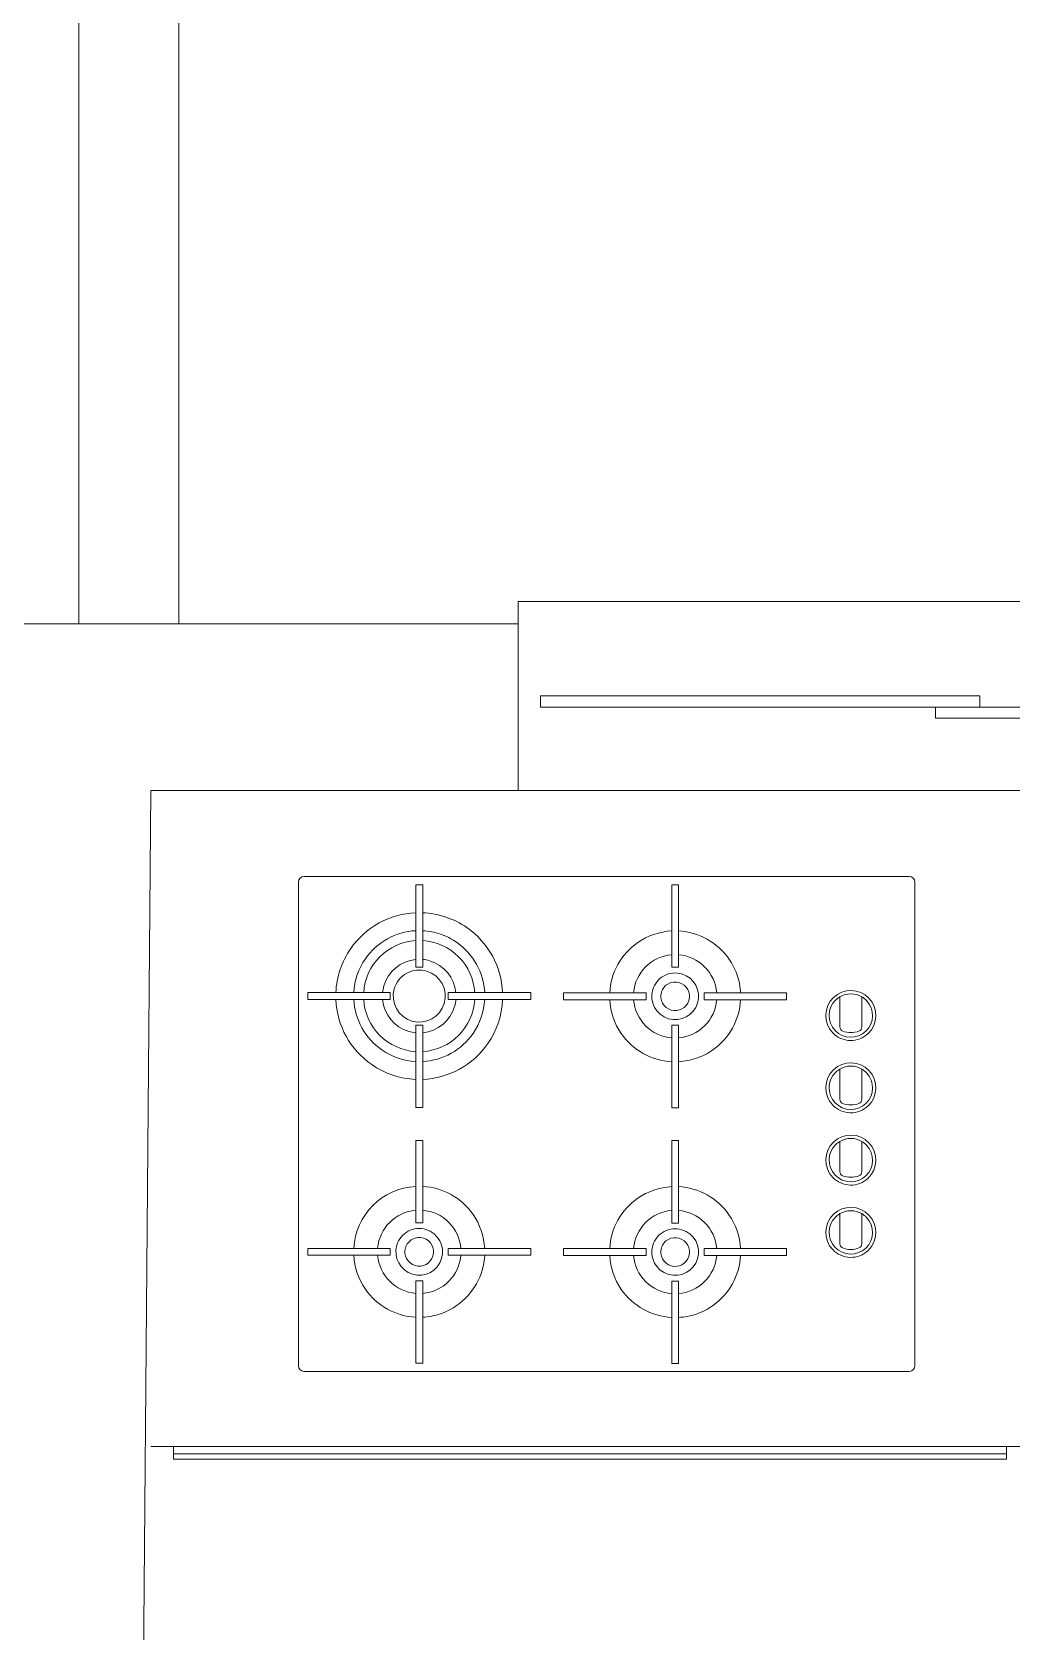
# Model space of a CAD drawing. Header units: millimetres. Extents: x 565.4 to 596.6, y 239.2 to 280.8.
# Drawn here: x 574.878 to 575.759, y 264.904 to 266.343 of the extents above; entities that cross this region are included whole.
import ezdxf

# ---------------------------------------------------------------- set-up
doc = ezdxf.new("R2010")
doc.units = ezdxf.units.MM
doc.header["$LTSCALE"] = 75
for name, color, linetype, lineweight in [('A Arquitetura LRZ', 252, 'Continuous', 9), ('A Esquadrias LRZ', 252, 'Continuous', 9), ('A Mobiliário LRZ', 253, 'Continuous', 9)]:
    doc.layers.add(name, color=color, linetype=linetype, lineweight=lineweight)

msp = doc.modelspace()

# ---------------------------------------------------------------- linework, layer by layer
at = {"layer": 'A Arquitetura LRZ'}
for p, q in [((575.3148, 265.8104), (574.4098, 265.8104)), ((574.9848, 265.6604), (575.3148, 265.6604))]:
    msp.add_line(p, q, dxfattribs=at)
at = {"layer": 'A Esquadrias LRZ'}
for p, q in [((574.9198, 270.5604), (574.9198, 265.8104)), ((575.0098, 265.8104), (575.0098, 270.5604)), ((575.3148, 265.8304), (575.3148, 265.6604)), ((576.8548, 265.8304), (575.3148, 265.8304)), ((575.3348, 265.7354), (575.3348, 265.7454)), ((575.3348, 265.7454), (575.7298, 265.7454)), ((575.7298, 265.7454), (575.7298, 265.7354)), ((575.7298, 265.7354), (575.3348, 265.7354)), ((575.6898, 265.7254), (575.6898, 265.7354)), ((575.6898, 265.7354), (576.0848, 265.7354)), ((576.0848, 265.7254), (575.6898, 265.7254)), ((574.9848, 265.6604), (574.9549, 262.1264)), ((575.3148, 265.6604), (576.8548, 265.6604))]:
    msp.add_line(p, q, dxfattribs=at)
at = {"layer": 'A Mobiliário LRZ'}
for p, q in [((575.1173, 265.578), (575.1173, 265.143)), ((575.6663, 265.583), (575.1223, 265.583)), ((575.2228, 265.5757), (575.2228, 265.5504)), ((575.229, 265.5757), (575.2228, 265.5757)), ((575.2228, 265.5504), (575.2228, 265.5757)), ((575.2228, 265.5757), (575.229, 265.5757)), ((575.229, 265.5582), (575.229, 265.5757)), ((575.229, 265.5757), (575.229, 265.5582)), ((575.459, 265.5755), (575.4528, 265.5755)), ((575.4528, 265.5755), (575.4528, 265.558)), ((575.4528, 265.558), (575.4528, 265.5755)), ((575.4528, 265.5755), (575.459, 265.5755)), ((575.459, 265.5341), (575.459, 265.5755)), ((575.459, 265.5755), (575.459, 265.5341)), ((575.6713, 265.143), (575.6713, 265.578)), ((575.229, 265.5504), (575.229, 265.5582)), ((575.229, 265.5582), (575.229, 265.5504)), ((575.4528, 265.558), (575.4528, 265.5341)), ((575.4528, 265.5341), (575.4528, 265.558)), ((575.2228, 265.5343), (575.2228, 265.5504)), ((575.2228, 265.5504), (575.2228, 265.5343)), ((575.229, 265.5504), (575.229, 265.5343)), ((575.229, 265.5343), (575.229, 265.5504)), ((575.2228, 265.5254), (575.2228, 265.5343)), ((575.2228, 265.5343), (575.2228, 265.5254)), ((575.229, 265.5343), (575.229, 265.5254)), ((575.229, 265.5254), (575.229, 265.5343)), ((575.4528, 265.5127), (575.4528, 265.5341)), ((575.4528, 265.5341), (575.4528, 265.5127)), ((575.459, 265.5341), (575.459, 265.5127)), ((575.459, 265.5127), (575.459, 265.5341)), ((575.2228, 265.5085), (575.2228, 265.5254)), ((575.2228, 265.5254), (575.2228, 265.5085)), ((575.229, 265.5254), (575.229, 265.5085)), ((575.229, 265.5085), (575.229, 265.5254)), ((575.2228, 265.5016), (575.2228, 265.5085)), ((575.2228, 265.5085), (575.2228, 265.5016)), ((575.229, 265.5016), (575.2228, 265.5016)), ((575.2228, 265.5016), (575.229, 265.5016)), ((575.229, 265.5085), (575.229, 265.5056)), ((575.229, 265.5056), (575.229, 265.5085)), ((575.229, 265.5056), (575.229, 265.5016)), ((575.229, 265.5016), (575.229, 265.5056)), ((575.4528, 265.5127), (575.4528, 265.5054)), ((575.4528, 265.5054), (575.4528, 265.5127)), ((575.4528, 265.5054), (575.4528, 265.5014)), ((575.4528, 265.5014), (575.4528, 265.5054)), ((575.4528, 265.5014), (575.459, 265.5014)), ((575.459, 265.5014), (575.4528, 265.5014)), ((575.459, 265.5014), (575.459, 265.5127)), ((575.459, 265.5127), (575.459, 265.5014)), ((575.1432, 265.4786), (575.1257, 265.4786)), ((575.1257, 265.4786), (575.1257, 265.4724)), ((575.1257, 265.4724), (575.1257, 265.4786)), ((575.1257, 265.4786), (575.1432, 265.4786)), ((575.1257, 265.4724), (575.1509, 265.4724)), ((575.1509, 265.4724), (575.1257, 265.4724)), ((575.1509, 265.4786), (575.1432, 265.4786)), ((575.1432, 265.4786), (575.1509, 265.4786)), ((575.1671, 265.4786), (575.1509, 265.4786)), ((575.1509, 265.4786), (575.1671, 265.4786)), ((575.1509, 265.4724), (575.1671, 265.4724)), ((575.1671, 265.4724), (575.1509, 265.4724)), ((575.1671, 265.4786), (575.176, 265.4786)), ((575.176, 265.4786), (575.1671, 265.4786)), ((575.176, 265.4724), (575.1671, 265.4724)), ((575.1671, 265.4724), (575.176, 265.4724)), ((575.176, 265.4786), (575.1929, 265.4786)), ((575.1929, 265.4786), (575.176, 265.4786)), ((575.1929, 265.4724), (575.176, 265.4724)), ((575.176, 265.4724), (575.1929, 265.4724)), ((575.1998, 265.4786), (575.1929, 265.4786)), ((575.1929, 265.4786), (575.1998, 265.4786)), ((575.1929, 265.4724), (575.1998, 265.4724)), ((575.1998, 265.4724), (575.1929, 265.4724)), ((575.1998, 265.4724), (575.1998, 265.4786)), ((575.1998, 265.4786), (575.1998, 265.4724)), ((575.2589, 265.4786), (575.252, 265.4786)), ((575.252, 265.4786), (575.252, 265.4724)), ((575.252, 265.4724), (575.252, 265.4786)), ((575.252, 265.4786), (575.2589, 265.4786)), ((575.252, 265.4724), (575.2589, 265.4724)), ((575.2589, 265.4724), (575.252, 265.4724)), ((575.2758, 265.4786), (575.2589, 265.4786)), ((575.2589, 265.4786), (575.2758, 265.4786)), ((575.2758, 265.4724), (575.2589, 265.4724)), ((575.2589, 265.4724), (575.2847, 265.4724)), ((575.2758, 265.4786), (575.2847, 265.4786)), ((575.2847, 265.4786), (575.2758, 265.4786)), ((575.2847, 265.4724), (575.2758, 265.4724)), ((575.3008, 265.4786), (575.2847, 265.4786)), ((575.2847, 265.4786), (575.3008, 265.4786)), ((575.3008, 265.4724), (575.2847, 265.4724)), ((575.2847, 265.4724), (575.3008, 265.4724)), ((575.3261, 265.4786), (575.3008, 265.4786)), ((575.3008, 265.4786), (575.3261, 265.4786)), ((575.3008, 265.4724), (575.3086, 265.4724)), ((575.3086, 265.4724), (575.3008, 265.4724)), ((575.3086, 265.4724), (575.3261, 265.4724)), ((575.3261, 265.4724), (575.3086, 265.4724)), ((575.3261, 265.4724), (575.3261, 265.4786)), ((575.3261, 265.4786), (575.3261, 265.4724)), ((575.3971, 265.4784), (575.3557, 265.4784)), ((575.3557, 265.4784), (575.3557, 265.4722)), ((575.3557, 265.4722), (575.3557, 265.4784)), ((575.3557, 265.4784), (575.3971, 265.4784)), ((575.3557, 265.4722), (575.3732, 265.4722)), ((575.3732, 265.4722), (575.3557, 265.4722)), ((575.3732, 265.4722), (575.3971, 265.4722)), ((575.3971, 265.4722), (575.3732, 265.4722)), ((575.3971, 265.4784), (575.4185, 265.4784)), ((575.4185, 265.4784), (575.3971, 265.4784)), ((575.4185, 265.4722), (575.3971, 265.4722)), ((575.3971, 265.4722), (575.4185, 265.4722)), ((575.4298, 265.4784), (575.4185, 265.4784)), ((575.4185, 265.4784), (575.4298, 265.4784)), ((575.4185, 265.4722), (575.4298, 265.4722)), ((575.4298, 265.4722), (575.4185, 265.4722)), ((575.4298, 265.4722), (575.4298, 265.4784)), ((575.4298, 265.4784), (575.4298, 265.4722)), ((575.4933, 265.4784), (575.482, 265.4784)), ((575.482, 265.4784), (575.482, 265.4722)), ((575.482, 265.4722), (575.482, 265.4784)), ((575.482, 265.4784), (575.4933, 265.4784)), ((575.482, 265.4722), (575.4933, 265.4722)), ((575.4933, 265.4722), (575.482, 265.4722)), ((575.5147, 265.4784), (575.4933, 265.4784)), ((575.4933, 265.4784), (575.5147, 265.4784)), ((575.4933, 265.4722), (575.5147, 265.4722)), ((575.5147, 265.4722), (575.4933, 265.4722)), ((575.5386, 265.4784), (575.5147, 265.4784)), ((575.5147, 265.4784), (575.5386, 265.4784)), ((575.5147, 265.4722), (575.5308, 265.4722)), ((575.5308, 265.4722), (575.5147, 265.4722)), ((575.5308, 265.4722), (575.5561, 265.4722)), ((575.5561, 265.4722), (575.5308, 265.4722)), ((575.5561, 265.4784), (575.5386, 265.4784)), ((575.5386, 265.4784), (575.5561, 265.4784)), ((575.5561, 265.4722), (575.5561, 265.4784)), ((575.5561, 265.4784), (575.5561, 265.4722)), ((575.604, 265.4477), (575.604, 265.4748)), ((575.604, 265.4748), (575.604, 265.4477)), ((575.6237, 265.4748), (575.6237, 265.4477)), ((575.6237, 265.4477), (575.6237, 265.4748)), ((575.229, 265.4494), (575.2228, 265.4494)), ((575.2228, 265.4494), (575.2228, 265.4425)), ((575.2228, 265.4425), (575.2228, 265.4494)), ((575.2228, 265.4494), (575.229, 265.4494)), ((575.2228, 265.4256), (575.2228, 265.4425)), ((575.2228, 265.4425), (575.2228, 265.4256)), ((575.229, 265.4425), (575.229, 265.4494)), ((575.229, 265.4494), (575.229, 265.4425)), ((575.229, 265.4425), (575.229, 265.4256)), ((575.229, 265.4167), (575.229, 265.4425)), ((575.459, 265.4492), (575.4528, 265.4492)), ((575.4528, 265.4492), (575.4528, 265.4379)), ((575.4528, 265.4379), (575.4528, 265.4492)), ((575.4528, 265.4492), (575.459, 265.4492)), ((575.459, 265.4379), (575.459, 265.4492)), ((575.459, 265.4492), (575.459, 265.4379)), ((575.4528, 265.4165), (575.4528, 265.4379)), ((575.4528, 265.4379), (575.4528, 265.4165)), ((575.459, 265.4165), (575.459, 265.4379)), ((575.459, 265.4379), (575.459, 265.4165)), ((575.2228, 265.4167), (575.2228, 265.4256)), ((575.2228, 265.4256), (575.2228, 265.4167)), ((575.2228, 265.4167), (575.2228, 265.4006)), ((575.2228, 265.4006), (575.2228, 265.4167)), ((575.229, 265.4256), (575.229, 265.4167)), ((575.229, 265.4167), (575.229, 265.4006)), ((575.229, 265.4006), (575.229, 265.4167)), ((575.4528, 265.4165), (575.4528, 265.3751)), ((575.4528, 265.3751), (575.4528, 265.4165)), ((575.459, 265.3926), (575.459, 265.4165)), ((575.459, 265.4165), (575.459, 265.3926)), ((575.2228, 265.4006), (575.2228, 265.3928)), ((575.2228, 265.3928), (575.2228, 265.4006)), ((575.229, 265.3753), (575.229, 265.4006)), ((575.229, 265.4006), (575.229, 265.3753)), ((575.604, 265.3827), (575.604, 265.4098)), ((575.604, 265.4098), (575.604, 265.3827)), ((575.6237, 265.4098), (575.6237, 265.3827)), ((575.6237, 265.3827), (575.6237, 265.4098)), ((575.2228, 265.3928), (575.2228, 265.3753)), ((575.2228, 265.3753), (575.2228, 265.3928)), ((575.459, 265.3751), (575.459, 265.3926)), ((575.459, 265.3926), (575.459, 265.3751)), ((575.2228, 265.3753), (575.229, 265.3753)), ((575.229, 265.3753), (575.2228, 265.3753)), ((575.4528, 265.3751), (575.459, 265.3751)), ((575.459, 265.3751), (575.4528, 265.3751)), ((575.2228, 265.3457), (575.2228, 265.3043)), ((575.229, 265.3457), (575.2228, 265.3457)), ((575.2228, 265.3043), (575.2228, 265.3457)), ((575.2228, 265.3457), (575.229, 265.3457)), ((575.229, 265.3282), (575.229, 265.3457)), ((575.229, 265.3457), (575.229, 265.3282)), ((575.4528, 265.3455), (575.4528, 265.3041)), ((575.459, 265.3455), (575.4528, 265.3455)), ((575.4528, 265.3455), (575.459, 265.3455)), ((575.4528, 265.3041), (575.4528, 265.3455)), ((575.459, 265.328), (575.459, 265.3455)), ((575.459, 265.3455), (575.459, 265.328)), ((575.604, 265.3177), (575.604, 265.3448)), ((575.604, 265.3448), (575.604, 265.3177)), ((575.6237, 265.3448), (575.6237, 265.3177)), ((575.6237, 265.3177), (575.6237, 265.3448)), ((575.229, 265.3043), (575.229, 265.3282)), ((575.229, 265.3282), (575.229, 265.3043)), ((575.459, 265.3041), (575.459, 265.328)), ((575.459, 265.328), (575.459, 265.3041)), ((575.2228, 265.3043), (575.2228, 265.2829)), ((575.2228, 265.2829), (575.2228, 265.3043)), ((575.229, 265.2829), (575.229, 265.3043)), ((575.229, 265.3043), (575.229, 265.2829)), ((575.4528, 265.2827), (575.4528, 265.3041)), ((575.4528, 265.3041), (575.4528, 265.2827)), ((575.459, 265.2827), (575.459, 265.3041)), ((575.459, 265.3041), (575.459, 265.2827)), ((575.2228, 265.2716), (575.2228, 265.2829)), ((575.2228, 265.2829), (575.2228, 265.2716)), ((575.229, 265.2716), (575.2228, 265.2716)), ((575.2228, 265.2716), (575.229, 265.2716)), ((575.229, 265.2829), (575.229, 265.2716)), ((575.229, 265.2716), (575.229, 265.2829)), ((575.4528, 265.2714), (575.4528, 265.2827)), ((575.4528, 265.2827), (575.4528, 265.2714)), ((575.459, 265.2714), (575.4528, 265.2714)), ((575.4528, 265.2714), (575.459, 265.2714)), ((575.459, 265.2827), (575.459, 265.2714)), ((575.459, 265.2714), (575.459, 265.2827)), ((575.6039, 265.2527), (575.6039, 265.2798)), ((575.6039, 265.2798), (575.6039, 265.2527)), ((575.6237, 265.2798), (575.6237, 265.2527)), ((575.6237, 265.2527), (575.6237, 265.2798)), ((575.1432, 265.2486), (575.1257, 265.2486)), ((575.1257, 265.2486), (575.1257, 265.2424)), ((575.1257, 265.2424), (575.1257, 265.2486)), ((575.1257, 265.2486), (575.1432, 265.2486)), ((575.1257, 265.2424), (575.1671, 265.2424)), ((575.1671, 265.2424), (575.1257, 265.2424)), ((575.1671, 265.2486), (575.1432, 265.2486)), ((575.1432, 265.2486), (575.1671, 265.2486)), ((575.1671, 265.2486), (575.1885, 265.2486)), ((575.1885, 265.2486), (575.1671, 265.2486)), ((575.1671, 265.2424), (575.1885, 265.2424)), ((575.1885, 265.2424), (575.1671, 265.2424)), ((575.1885, 265.2486), (575.1998, 265.2486)), ((575.1998, 265.2486), (575.1885, 265.2486)), ((575.1998, 265.2424), (575.1885, 265.2424)), ((575.1885, 265.2424), (575.1998, 265.2424)), ((575.1998, 265.2486), (575.1998, 265.2424)), ((575.1998, 265.2424), (575.1998, 265.2486)), ((575.252, 265.2424), (575.252, 265.2486)), ((575.252, 265.2486), (575.256, 265.2486)), ((575.256, 265.2486), (575.252, 265.2486)), ((575.252, 265.2486), (575.252, 265.2424)), ((575.2633, 265.2424), (575.252, 265.2424)), ((575.252, 265.2424), (575.2633, 265.2424)), ((575.256, 265.2486), (575.2633, 265.2486)), ((575.2633, 265.2486), (575.256, 265.2486)), ((575.2847, 265.2486), (575.2633, 265.2486)), ((575.2633, 265.2486), (575.2847, 265.2486)), ((575.2847, 265.2424), (575.2633, 265.2424)), ((575.2633, 265.2424), (575.2847, 265.2424)), ((575.3261, 265.2486), (575.2847, 265.2486)), ((575.2847, 265.2486), (575.3261, 265.2486)), ((575.2847, 265.2424), (575.3086, 265.2424)), ((575.3086, 265.2424), (575.2847, 265.2424)), ((575.3086, 265.2424), (575.3261, 265.2424)), ((575.3261, 265.2424), (575.3086, 265.2424)), ((575.3261, 265.2424), (575.3261, 265.2486)), ((575.3261, 265.2486), (575.3261, 265.2424)), ((575.3732, 265.2484), (575.3557, 265.2484)), ((575.3557, 265.2484), (575.3557, 265.2422)), ((575.3557, 265.2422), (575.3557, 265.2484)), ((575.3557, 265.2484), (575.3732, 265.2484)), ((575.3557, 265.2422), (575.3971, 265.2422)), ((575.3971, 265.2422), (575.3557, 265.2422)), ((575.3971, 265.2484), (575.3732, 265.2484)), ((575.3732, 265.2484), (575.3971, 265.2484)), ((575.3971, 265.2484), (575.4185, 265.2484)), ((575.4185, 265.2484), (575.3971, 265.2484)), ((575.3971, 265.2422), (575.4185, 265.2422)), ((575.4185, 265.2422), (575.3971, 265.2422)), ((575.4185, 265.2484), (575.4298, 265.2484)), ((575.4298, 265.2484), (575.4185, 265.2484)), ((575.4298, 265.2422), (575.4185, 265.2422)), ((575.4185, 265.2422), (575.4298, 265.2422)), ((575.4298, 265.2484), (575.4298, 265.2422)), ((575.4298, 265.2422), (575.4298, 265.2484)), ((575.482, 265.2422), (575.482, 265.2484)), ((575.482, 265.2484), (575.4933, 265.2484)), ((575.4933, 265.2484), (575.482, 265.2484)), ((575.482, 265.2484), (575.482, 265.2422)), ((575.4933, 265.2422), (575.482, 265.2422)), ((575.482, 265.2422), (575.4933, 265.2422)), ((575.5147, 265.2484), (575.4933, 265.2484)), ((575.4933, 265.2484), (575.5147, 265.2484)), ((575.5147, 265.2422), (575.4933, 265.2422)), ((575.4933, 265.2422), (575.5147, 265.2422)), ((575.5561, 265.2484), (575.5147, 265.2484)), ((575.5147, 265.2484), (575.5561, 265.2484)), ((575.5147, 265.2422), (575.5386, 265.2422)), ((575.5386, 265.2422), (575.5147, 265.2422)), ((575.5386, 265.2422), (575.5561, 265.2422)), ((575.5561, 265.2422), (575.5386, 265.2422)), ((575.5561, 265.2422), (575.5561, 265.2484)), ((575.5561, 265.2484), (575.5561, 265.2422)), ((575.2228, 265.2154), (575.2228, 265.2194)), ((575.2228, 265.2194), (575.229, 265.2194)), ((575.229, 265.2194), (575.2228, 265.2194)), ((575.2228, 265.2194), (575.2228, 265.2154)), ((575.2228, 265.2081), (575.2228, 265.2154)), ((575.2228, 265.2154), (575.2228, 265.2081)), ((575.229, 265.2194), (575.229, 265.2081)), ((575.229, 265.2081), (575.229, 265.2194)), ((575.4528, 265.2079), (575.4528, 265.2192)), ((575.4528, 265.2192), (575.459, 265.2192)), ((575.459, 265.2192), (575.4528, 265.2192)), ((575.4528, 265.2192), (575.4528, 265.2079)), ((575.459, 265.2192), (575.459, 265.2079)), ((575.459, 265.2079), (575.459, 265.2192)), ((575.2228, 265.1867), (575.2228, 265.2081)), ((575.2228, 265.2081), (575.2228, 265.1867)), ((575.229, 265.2081), (575.229, 265.1867)), ((575.229, 265.1867), (575.229, 265.2081)), ((575.4528, 265.2079), (575.4528, 265.1865)), ((575.4528, 265.1865), (575.4528, 265.2079)), ((575.459, 265.1865), (575.459, 265.2079)), ((575.459, 265.2079), (575.459, 265.1865)), ((575.2228, 265.1628), (575.2228, 265.1867)), ((575.2228, 265.1867), (575.2228, 265.1628)), ((575.229, 265.1867), (575.229, 265.1453)), ((575.229, 265.1453), (575.229, 265.1867)), ((575.4528, 265.1865), (575.4528, 265.1626)), ((575.4528, 265.1626), (575.4528, 265.1865)), ((575.459, 265.1451), (575.459, 265.1865)), ((575.459, 265.1865), (575.459, 265.1451)), ((575.2228, 265.1453), (575.2228, 265.1628)), ((575.2228, 265.1628), (575.2228, 265.1453)), ((575.4528, 265.1626), (575.4528, 265.1451)), ((575.4528, 265.1451), (575.4528, 265.1626)), ((575.229, 265.1453), (575.2228, 265.1453)), ((575.2228, 265.1453), (575.229, 265.1453)), ((575.4528, 265.1451), (575.459, 265.1451)), ((575.459, 265.1451), (575.4528, 265.1451)), ((575.1223, 265.138), (575.6663, 265.138)), ((576.5423, 265.0704), (574.9848, 265.0704)), ((575.005, 265.0639), (575.005, 265.0704)), ((575.7537, 265.0704), (575.7537, 265.0639)), ((575.005, 265.0589), (575.005, 265.0639)), ((575.005, 265.0639), (575.7537, 265.0639)), ((575.005, 265.0589), (575.7537, 265.0589)), ((575.7537, 265.0639), (575.7537, 265.0589))]:
    msp.add_line(p, q, dxfattribs=at)
for centre, radius, start, end in [((575.1223, 265.578), 0.005, 90, 180), ((575.6663, 265.578), 0.005, 0, 90), ((575.2259, 265.4755), 0.075, 92.3498, 145.2392), ((575.2259, 265.4755), 0.075, 92.3498, 145.2392), ((575.2259, 265.4755), 0.075, 71.4454, 87.6491), ((575.2259, 265.4755), 0.075, 71.4454, 87.6491), ((575.2259, 265.4755), 0.075, 55.2392, 71.4454), ((575.2259, 265.4755), 0.075, 55.2392, 71.4454), ((575.2259, 265.4755), 0.0589, 92.9943, 145.2392), ((575.2259, 265.4755), 0.0589, 92.9943, 145.2392), ((575.2259, 265.4755), 0.0589, 71.1226, 87.0055), ((575.2259, 265.4755), 0.0589, 71.1226, 87.0055), ((575.2259, 265.4755), 0.0589, 55.2392, 71.1226), ((575.2259, 265.4755), 0.0589, 55.2392, 71.1226), ((575.2259, 265.4755), 0.075, 2.3499, 55.2392), ((575.2259, 265.4755), 0.075, 2.3499, 55.2392), ((575.4559, 265.4753), 0.0589, 92.9944, 124.7608), ((575.4559, 265.4753), 0.0589, 92.9944, 124.7608), ((575.4559, 265.4753), 0.0589, 60.884, 87.0043), ((575.4559, 265.4753), 0.0589, 60.884, 87.0043), ((575.2259, 265.4755), 0.075, 145.2392, 161.4448), ((575.2259, 265.4755), 0.075, 145.2392, 161.4448), ((575.2259, 265.4755), 0.05, 93.5259, 176.4736), ((575.2259, 265.4755), 0.05, 93.5259, 176.4736), ((575.2259, 265.4755), 0.05, 45, 86.4736), ((575.2259, 265.4755), 0.05, 45, 86.4736), ((575.2259, 265.4755), 0.0589, 2.9945, 55.2392), ((575.2259, 265.4755), 0.0589, 2.9945, 55.2392), ((575.4559, 265.4753), 0.0589, 124.7608, 177.0055), ((575.4559, 265.4753), 0.0589, 124.7608, 177.0055), ((575.4559, 265.4753), 0.0589, 34.7608, 60.884), ((575.4559, 265.4753), 0.0589, 34.7608, 60.884), ((575.2259, 265.4755), 0.075, 161.4448, 177.6499), ((575.2259, 265.4755), 0.075, 161.4448, 177.6499), ((575.2259, 265.4755), 0.0589, 145.2392, 177.0055), ((575.2259, 265.4755), 0.0589, 145.2392, 177.0055), ((575.2259, 265.4755), 0.0331, 95.3281, 163.6476), ((575.2259, 265.4755), 0.0331, 95.3281, 163.6476), ((575.2259, 265.4755), 0.0234, 73.6476, 163.6476), ((575.2259, 265.4755), 0.0234, 73.6476, 163.6476), ((575.2259, 265.4755), 0.0331, 73.6476, 84.6719), ((575.2259, 265.4755), 0.0331, 73.6476, 84.6719), ((575.2259, 265.4755), 0.0331, 5.3289, 73.6476), ((575.2259, 265.4755), 0.0331, 5.3289, 73.6476), ((575.2259, 265.4755), 0.05, 3.5275, 45), ((575.2259, 265.4755), 0.05, 3.5275, 45), ((575.4559, 265.4753), 0.0375, 94.7035, 175.2964), ((575.4559, 265.4753), 0.0375, 94.7035, 175.2964), ((575.4559, 265.4753), 0.0375, 45.0014, 85.2934), ((575.4559, 265.4753), 0.0375, 45.0014, 85.2934), ((575.4559, 265.4753), 0.0375, 4.7036, 45.0014), ((575.4559, 265.4753), 0.0375, 4.7036, 45.0014), ((575.4559, 265.4753), 0.0589, 18.8775, 34.7608), ((575.4559, 265.4753), 0.0589, 18.8775, 34.7608), ((575.2259, 265.4755), 0.0331, 163.6476, 174.6711), ((575.2259, 265.4755), 0.0331, 163.6476, 174.6711), ((575.2259, 265.4755), 0.0234, 343.6476, 73.6476), ((575.2259, 265.4755), 0.0234, 343.6476, 73.6476), ((575.4559, 265.4753), 0.021, 73.3317, 163.3317), ((575.4559, 265.4753), 0.021, 73.3317, 163.3317), ((575.4559, 265.4753), 0.0129, 73.3317, 163.3317), ((575.4559, 265.4753), 0.0129, 73.3317, 163.3317), ((575.4559, 265.4753), 0.0129, 343.3317, 73.3317), ((575.4559, 265.4753), 0.0129, 343.3317, 73.3317), ((575.4559, 265.4753), 0.021, 343.3317, 73.3317), ((575.4559, 265.4753), 0.021, 343.3317, 73.3317), ((575.4559, 265.4753), 0.0589, 2.9947, 18.8775), ((575.4559, 265.4753), 0.0589, 2.9947, 18.8775), ((575.2259, 265.4755), 0.075, 182.3496, 235.2392), ((575.2259, 265.4755), 0.075, 182.3496, 235.2392), ((575.2259, 265.4755), 0.0589, 182.9943, 235.2393), ((575.2259, 265.4755), 0.0589, 182.9943, 235.2393), ((575.2259, 265.4755), 0.05, 183.5254, 266.4741), ((575.2259, 265.4755), 0.05, 183.5254, 266.4741), ((575.2259, 265.4755), 0.0331, 185.3274, 253.6476), ((575.2259, 265.4755), 0.0331, 185.3274, 253.6476), ((575.2259, 265.4755), 0.0234, 163.6476, 253.6476), ((575.2259, 265.4755), 0.0234, 163.6476, 253.6476), ((575.2259, 265.4755), 0.05, 273.5259, 356.4746), ((575.2259, 265.4755), 0.05, 273.5259, 356.4746), ((575.2259, 265.4755), 0.0331, 343.6476, 354.6726), ((575.2259, 265.4755), 0.0331, 343.6476, 354.6726), ((575.2259, 265.4755), 0.0589, 325.2392, 357.0059), ((575.2259, 265.4755), 0.0589, 325.2392, 357.0059), ((575.2259, 265.4755), 0.075, 325.2392, 357.6504), ((575.2259, 265.4755), 0.075, 325.2392, 357.6504), ((575.4559, 265.4753), 0.0589, 182.9942, 214.7604), ((575.4559, 265.4753), 0.0589, 182.9942, 214.7604), ((575.4559, 265.4753), 0.0375, 184.7035, 265.2965), ((575.4559, 265.4753), 0.0375, 184.7035, 265.2965), ((575.4559, 265.4753), 0.021, 163.3317, 253.3317), ((575.4559, 265.4753), 0.021, 163.3317, 253.3317), ((575.4559, 265.4753), 0.0129, 163.3317, 253.3317), ((575.4559, 265.4753), 0.0129, 163.3317, 253.3317), ((575.4559, 265.4753), 0.0129, 253.3317, 343.3317), ((575.4559, 265.4753), 0.0129, 253.3317, 343.3317), ((575.4559, 265.4753), 0.0375, 314.9994, 355.2964), ((575.4559, 265.4753), 0.0375, 314.9994, 355.2964), ((575.4559, 265.4753), 0.0589, 304.7608, 357.0059), ((575.4559, 265.4753), 0.0589, 304.7608, 357.0059), ((575.6138, 265.458), 0.0225, 133.7456, 223.7456), ((575.6138, 265.458), 0.0225, 133.7456, 223.7456), ((575.6138, 265.458), 0.0195, 133.7455, 223.7455), ((575.6138, 265.458), 0.0195, 133.7455, 223.7455), ((575.6138, 265.458), 0.0225, 43.7456, 133.7456), ((575.6138, 265.458), 0.0225, 43.7456, 133.7456), ((575.6138, 265.458), 0.0195, 120.3994, 133.7455), ((575.6138, 265.458), 0.0195, 120.3994, 133.7455), ((575.6138, 265.458), 0.0195, 90.0002, 120.3969), ((575.6138, 265.458), 0.0195, 90.0002, 120.3969), ((575.6138, 265.458), 0.0195, 59.6024, 90.0002), ((575.6138, 265.458), 0.0195, 59.6024, 90.0002), ((575.6138, 265.458), 0.0195, 43.7455, 59.6005), ((575.6138, 265.458), 0.0195, 43.7455, 59.6005), ((575.6138, 265.458), 0.0195, 313.7455, 43.7455), ((575.6138, 265.458), 0.0195, 313.7455, 43.7455), ((575.6138, 265.458), 0.0225, 313.7456, 43.7456), ((575.6138, 265.458), 0.0225, 313.7456, 43.7456), ((575.2259, 265.4755), 0.0234, 253.6476, 343.6476), ((575.2259, 265.4755), 0.0234, 253.6476, 343.6476), ((575.2259, 265.4755), 0.0331, 275.3281, 343.6476), ((575.2259, 265.4755), 0.0331, 275.3281, 343.6476), ((575.4559, 265.4753), 0.021, 253.3317, 343.3317), ((575.4559, 265.4753), 0.021, 253.3317, 343.3317), ((575.2259, 265.4755), 0.0331, 253.6476, 264.6719), ((575.2259, 265.4755), 0.0331, 253.6476, 264.6719), ((575.2259, 265.4755), 0.0589, 299.1166, 325.2392), ((575.2259, 265.4755), 0.0589, 299.1166, 325.2392), ((575.4559, 265.4753), 0.0589, 214.7604, 240.8826), ((575.4559, 265.4753), 0.0589, 214.7604, 240.8826), ((575.4559, 265.4753), 0.0375, 274.7051, 314.9994), ((575.4559, 265.4753), 0.0375, 274.7051, 314.9994), ((575.6138, 265.458), 0.0225, 223.7456, 313.7456), ((575.6138, 265.458), 0.0225, 223.7456, 313.7456), ((575.6138, 265.458), 0.0195, 223.7455, 313.7455), ((575.6138, 265.458), 0.0195, 223.7455, 313.7455), ((575.608, 265.4477), 0.00399, 179.8488, 214.3657), ((575.608, 265.4477), 0.00399, 179.8488, 214.3657), ((575.608, 265.4477), 0.00399, 214.3657, 248.8247), ((575.608, 265.4477), 0.00399, 214.3657, 248.8247), ((575.6138, 265.4629), 0.0203, 248.8247, 270), ((575.6138, 265.4629), 0.0203, 248.8247, 270), ((575.6138, 265.4629), 0.0203, 270, 291.1753), ((575.6138, 265.4629), 0.0203, 270, 291.1753), ((575.6197, 265.4477), 0.00399, 291.1753, 325.6343), ((575.6197, 265.4477), 0.00399, 291.1753, 325.6343), ((575.6197, 265.4477), 0.00399, 325.6343, 0.1512), ((575.6197, 265.4477), 0.00399, 325.6343, 0.1512), ((575.2259, 265.4755), 0.0589, 235.2393, 267.0057), ((575.2259, 265.4755), 0.0589, 235.2393, 267.0057), ((575.2259, 265.4755), 0.075, 298.7939, 325.2392), ((575.2259, 265.4755), 0.075, 298.7939, 325.2392), ((575.2259, 265.4755), 0.075, 235.2392, 267.6502), ((575.2259, 265.4755), 0.075, 235.2392, 267.6502), ((575.2259, 265.4755), 0.0589, 272.9946, 299.1166), ((575.2259, 265.4755), 0.0589, 272.9946, 299.1166), ((575.4559, 265.4753), 0.0589, 240.8826, 267.0052), ((575.4559, 265.4753), 0.0589, 240.8826, 267.0052), ((575.4559, 265.4753), 0.0589, 272.9962, 288.8762), ((575.4559, 265.4753), 0.0589, 272.9962, 288.8762), ((575.4559, 265.4753), 0.0589, 288.8762, 304.7608), ((575.4559, 265.4753), 0.0589, 288.8762, 304.7608), ((575.6138, 265.393), 0.0225, 43.7456, 133.7456), ((575.6138, 265.393), 0.0225, 43.7456, 133.7456), ((575.2259, 265.4755), 0.075, 272.3509, 298.7939), ((575.2259, 265.4755), 0.075, 272.3509, 298.7939), ((575.6138, 265.393), 0.0225, 133.7456, 223.7456), ((575.6138, 265.393), 0.0225, 133.7456, 223.7456), ((575.6138, 265.393), 0.0195, 133.7455, 223.7455), ((575.6138, 265.393), 0.0195, 133.7455, 223.7455), ((575.6138, 265.393), 0.0195, 120.3994, 133.7455), ((575.6138, 265.393), 0.0195, 120.3994, 133.7455), ((575.6138, 265.393), 0.0195, 90.0002, 120.3969), ((575.6138, 265.393), 0.0195, 90.0002, 120.3969), ((575.6138, 265.393), 0.0195, 59.6024, 90.0002), ((575.6138, 265.393), 0.0195, 59.6024, 90.0002), ((575.6138, 265.393), 0.0195, 43.7455, 59.6005), ((575.6138, 265.393), 0.0195, 43.7455, 59.6005), ((575.6138, 265.393), 0.0195, 313.7455, 43.7455), ((575.6138, 265.393), 0.0195, 313.7455, 43.7455), ((575.6138, 265.393), 0.0225, 313.7456, 43.7456), ((575.6138, 265.393), 0.0225, 313.7456, 43.7456), ((575.6138, 265.393), 0.0225, 223.7456, 313.7456), ((575.6138, 265.393), 0.0225, 223.7456, 313.7456), ((575.6138, 265.393), 0.0195, 223.7455, 313.7455), ((575.6138, 265.393), 0.0195, 223.7455, 313.7455), ((575.6079, 265.3827), 0.00399, 179.8488, 214.3657), ((575.6079, 265.3827), 0.00399, 179.8488, 214.3657), ((575.608, 265.3827), 0.00399, 214.3657, 248.8247), ((575.608, 265.3827), 0.00399, 214.3657, 248.8247), ((575.6138, 265.3979), 0.0203, 248.8247, 270), ((575.6138, 265.3979), 0.0203, 248.8247, 270), ((575.6138, 265.3979), 0.0203, 270, 291.1753), ((575.6138, 265.3979), 0.0203, 270, 291.1753), ((575.6197, 265.3827), 0.00399, 291.1753, 325.6343), ((575.6197, 265.3827), 0.00399, 291.1753, 325.6343), ((575.6197, 265.3827), 0.00399, 325.6343, 0.1512), ((575.6197, 265.3827), 0.00399, 325.6343, 0.1512), ((575.6138, 265.328), 0.0225, 133.7456, 223.7456), ((575.6138, 265.328), 0.0225, 133.7456, 223.7456), ((575.6138, 265.328), 0.0195, 133.7455, 223.7455), ((575.6138, 265.328), 0.0195, 133.7455, 223.7455), ((575.6138, 265.328), 0.0225, 43.7456, 133.7456), ((575.6138, 265.328), 0.0225, 43.7456, 133.7456), ((575.6138, 265.328), 0.0195, 120.3994, 133.7455), ((575.6138, 265.328), 0.0195, 120.3994, 133.7455), ((575.6138, 265.328), 0.0195, 90.0002, 120.3969), ((575.6138, 265.328), 0.0195, 90.0002, 120.3969), ((575.6138, 265.328), 0.0195, 59.6024, 90.0002), ((575.6138, 265.328), 0.0195, 59.6024, 90.0002), ((575.6138, 265.328), 0.0195, 43.7455, 59.6005), ((575.6138, 265.328), 0.0195, 43.7455, 59.6005), ((575.6138, 265.328), 0.0195, 313.7455, 43.7455), ((575.6138, 265.328), 0.0195, 313.7455, 43.7455), ((575.6138, 265.328), 0.0225, 313.7456, 43.7456), ((575.6138, 265.328), 0.0225, 313.7456, 43.7456), ((575.6138, 265.328), 0.0225, 223.7456, 313.7456), ((575.6138, 265.328), 0.0225, 223.7456, 313.7456), ((575.6138, 265.328), 0.0195, 223.7455, 313.7455), ((575.6138, 265.328), 0.0195, 223.7455, 313.7455), ((575.6079, 265.3177), 0.00399, 179.8488, 214.3657), ((575.6079, 265.3177), 0.00399, 179.8488, 214.3657), ((575.6079, 265.3177), 0.00399, 214.3657, 248.8247), ((575.6079, 265.3177), 0.00399, 214.3657, 248.8247), ((575.6138, 265.3329), 0.0203, 248.8247, 270), ((575.6138, 265.3329), 0.0203, 248.8247, 270), ((575.6138, 265.3329), 0.0203, 270, 291.1753), ((575.6138, 265.3329), 0.0203, 270, 291.1753), ((575.6197, 265.3177), 0.00399, 291.1753, 325.6343), ((575.6197, 265.3177), 0.00399, 291.1753, 325.6343), ((575.6197, 265.3177), 0.00399, 325.6343, 0.1512), ((575.6197, 265.3177), 0.00399, 325.6343, 0.1512), ((575.2259, 265.2455), 0.0589, 92.9943, 177.0056), ((575.2259, 265.2455), 0.0589, 92.9943, 177.0056), ((575.2259, 265.2455), 0.0589, 34.7608, 87.0057), ((575.2259, 265.2455), 0.0589, 34.7608, 87.0057), ((575.4559, 265.2453), 0.0589, 92.9944, 124.7607), ((575.4559, 265.2453), 0.0589, 92.9944, 124.7607), ((575.4559, 265.2453), 0.0589, 60.8834, 87.0054), ((575.4559, 265.2453), 0.0589, 60.8834, 87.0054), ((575.4559, 265.2453), 0.0589, 124.7607, 177.0054), ((575.4559, 265.2453), 0.0589, 124.7607, 177.0054), ((575.4559, 265.2453), 0.0589, 34.7608, 60.8834), ((575.4559, 265.2453), 0.0589, 34.7608, 60.8834), ((575.6138, 265.263), 0.0225, 43.7456, 133.7456), ((575.6138, 265.263), 0.0225, 43.7456, 133.7456), ((575.2259, 265.2455), 0.0375, 94.7036, 175.2965), ((575.2259, 265.2455), 0.0375, 94.7036, 175.2965), ((575.2259, 265.2455), 0.0375, 45.0009, 85.2945), ((575.2259, 265.2455), 0.0375, 45.0009, 85.2945), ((575.2259, 265.2455), 0.0375, 4.7035, 45.0009), ((575.2259, 265.2455), 0.0375, 4.7035, 45.0009), ((575.2259, 265.2455), 0.0589, 2.9945, 34.7608), ((575.2259, 265.2455), 0.0589, 2.9945, 34.7608), ((575.4559, 265.2453), 0.0375, 94.7036, 175.2965), ((575.4559, 265.2453), 0.0375, 94.7036, 175.2965), ((575.4559, 265.2453), 0.0375, 45.0006, 85.2952), ((575.4559, 265.2453), 0.0375, 45.0006, 85.2952), ((575.4559, 265.2453), 0.0375, 4.7035, 45.0006), ((575.4559, 265.2453), 0.0375, 4.7035, 45.0006), ((575.4559, 265.2453), 0.0589, 2.9945, 34.7608), ((575.4559, 265.2453), 0.0589, 2.9945, 34.7608), ((575.6138, 265.263), 0.0225, 133.7456, 223.7456), ((575.6138, 265.263), 0.0225, 133.7456, 223.7456), ((575.6138, 265.263), 0.0195, 133.7455, 223.7455), ((575.6138, 265.263), 0.0195, 133.7455, 223.7455), ((575.6138, 265.263), 0.0195, 120.3994, 133.7455), ((575.6138, 265.263), 0.0195, 120.3994, 133.7455), ((575.6138, 265.263), 0.0195, 90.0002, 120.3969), ((575.6138, 265.263), 0.0195, 90.0002, 120.3969), ((575.6138, 265.263), 0.0195, 59.6024, 90.0002), ((575.6138, 265.263), 0.0195, 59.6024, 90.0002), ((575.6138, 265.263), 0.0195, 43.7455, 59.6005), ((575.6138, 265.263), 0.0195, 43.7455, 59.6005), ((575.6138, 265.263), 0.0195, 313.7455, 43.7455), ((575.6138, 265.263), 0.0195, 313.7455, 43.7455), ((575.6138, 265.263), 0.0225, 313.7456, 43.7456), ((575.6138, 265.263), 0.0225, 313.7456, 43.7456), ((575.2259, 265.2455), 0.021, 73.3317, 163.3317), ((575.2259, 265.2455), 0.021, 73.3317, 163.3317), ((575.2259, 265.2455), 0.0129, 73.3317, 163.3317), ((575.2259, 265.2455), 0.0129, 73.3317, 163.3317), ((575.2259, 265.2455), 0.0129, 343.3317, 73.3317), ((575.2259, 265.2455), 0.0129, 343.3317, 73.3317), ((575.2259, 265.2455), 0.021, 343.3317, 73.3317), ((575.2259, 265.2455), 0.021, 343.3317, 73.3317), ((575.4559, 265.2453), 0.021, 73.3317, 163.3317), ((575.4559, 265.2453), 0.021, 73.3317, 163.3317), ((575.4559, 265.2453), 0.0129, 73.3317, 163.3317), ((575.4559, 265.2453), 0.0129, 73.3317, 163.3317), ((575.4559, 265.2453), 0.0129, 343.3317, 73.3317), ((575.4559, 265.2453), 0.0129, 343.3317, 73.3317), ((575.4559, 265.2453), 0.021, 343.3317, 73.3317), ((575.4559, 265.2453), 0.021, 343.3317, 73.3317), ((575.2259, 265.2455), 0.0589, 182.9942, 214.7608), ((575.2259, 265.2455), 0.0589, 182.9942, 214.7608), ((575.2259, 265.2455), 0.0375, 184.7036, 265.2964), ((575.2259, 265.2455), 0.0375, 184.7036, 265.2964), ((575.2259, 265.2455), 0.021, 163.3317, 253.3317), ((575.2259, 265.2455), 0.021, 163.3317, 253.3317), ((575.2259, 265.2455), 0.0129, 163.3317, 253.3317), ((575.2259, 265.2455), 0.0129, 163.3317, 253.3317), ((575.2259, 265.2455), 0.0129, 253.3317, 343.3317), ((575.2259, 265.2455), 0.0129, 253.3317, 343.3317), ((575.2259, 265.2455), 0.0375, 314.9997, 355.2965), ((575.2259, 265.2455), 0.0375, 314.9997, 355.2965), ((575.2259, 265.2455), 0.0589, 304.7608, 357.0058), ((575.2259, 265.2455), 0.0589, 304.7608, 357.0058), ((575.4559, 265.2453), 0.0589, 182.9942, 214.7608), ((575.4559, 265.2453), 0.0589, 182.9942, 214.7608), ((575.4559, 265.2453), 0.0375, 184.704, 225.0005), ((575.4559, 265.2453), 0.0375, 184.704, 225.0005), ((575.4559, 265.2453), 0.021, 163.3317, 253.3317), ((575.4559, 265.2453), 0.021, 163.3317, 253.3317), ((575.4559, 265.2453), 0.0129, 163.3317, 253.3317), ((575.4559, 265.2453), 0.0129, 163.3317, 253.3317), ((575.4559, 265.2453), 0.0129, 253.3317, 343.3317), ((575.4559, 265.2453), 0.0129, 253.3317, 343.3317), ((575.4559, 265.2453), 0.0375, 314.9996, 355.2965), ((575.4559, 265.2453), 0.0375, 314.9996, 355.2965), ((575.4559, 265.2453), 0.0589, 304.7608, 357.0058), ((575.4559, 265.2453), 0.0589, 304.7608, 357.0058), ((575.6138, 265.263), 0.0225, 223.7456, 313.7456), ((575.6138, 265.263), 0.0225, 223.7456, 313.7456), ((575.6138, 265.263), 0.0195, 223.7455, 313.7455), ((575.6138, 265.263), 0.0195, 223.7455, 313.7455), ((575.6079, 265.2527), 0.00399, 179.8488, 214.3657), ((575.6079, 265.2527), 0.00399, 179.8488, 214.3657), ((575.6079, 265.2527), 0.00399, 214.3657, 248.8247), ((575.6079, 265.2527), 0.00399, 214.3657, 248.8247), ((575.6138, 265.2679), 0.0203, 248.8247, 270), ((575.6138, 265.2679), 0.0203, 248.8247, 270), ((575.6138, 265.2679), 0.0203, 270, 291.1753), ((575.6138, 265.2679), 0.0203, 270, 291.1753), ((575.6197, 265.2527), 0.00399, 291.1753, 325.6343), ((575.6197, 265.2527), 0.00399, 291.1753, 325.6343), ((575.6197, 265.2527), 0.00399, 325.6343, 0.1512), ((575.6197, 265.2527), 0.00399, 325.6343, 0.1512), ((575.2259, 265.2455), 0.021, 253.3317, 343.3317), ((575.2259, 265.2455), 0.021, 253.3317, 343.3317), ((575.4559, 265.2453), 0.021, 253.3317, 343.3317), ((575.4559, 265.2453), 0.021, 253.3317, 343.3317), ((575.2259, 265.2455), 0.0589, 214.7608, 267.0056), ((575.2259, 265.2455), 0.0589, 214.7608, 267.0056), ((575.2259, 265.2455), 0.0375, 274.7054, 314.9997), ((575.2259, 265.2455), 0.0375, 274.7054, 314.9997), ((575.4559, 265.2453), 0.0589, 214.7608, 267.0056), ((575.4559, 265.2453), 0.0589, 214.7608, 267.0056), ((575.4559, 265.2453), 0.0375, 225.0005, 265.2965), ((575.4559, 265.2453), 0.0375, 225.0005, 265.2965), ((575.4559, 265.2453), 0.0375, 274.7044, 314.9996), ((575.4559, 265.2453), 0.0375, 274.7044, 314.9996), ((575.2259, 265.2455), 0.0589, 288.8766, 304.7608), ((575.2259, 265.2455), 0.0589, 288.8766, 304.7608), ((575.4559, 265.2453), 0.0589, 288.8773, 304.7608), ((575.4559, 265.2453), 0.0589, 288.8773, 304.7608), ((575.2259, 265.2455), 0.0589, 272.9956, 288.8766), ((575.2259, 265.2455), 0.0589, 272.9956, 288.8766), ((575.4559, 265.2453), 0.0589, 272.9946, 288.8773), ((575.4559, 265.2453), 0.0589, 272.9946, 288.8773), ((575.1223, 265.143), 0.005, 180, 270), ((575.6663, 265.143), 0.005, 270, 0)]:
    msp.add_arc(centre, radius, start, end, dxfattribs=at)

doc.saveas('drawing.dxf')
